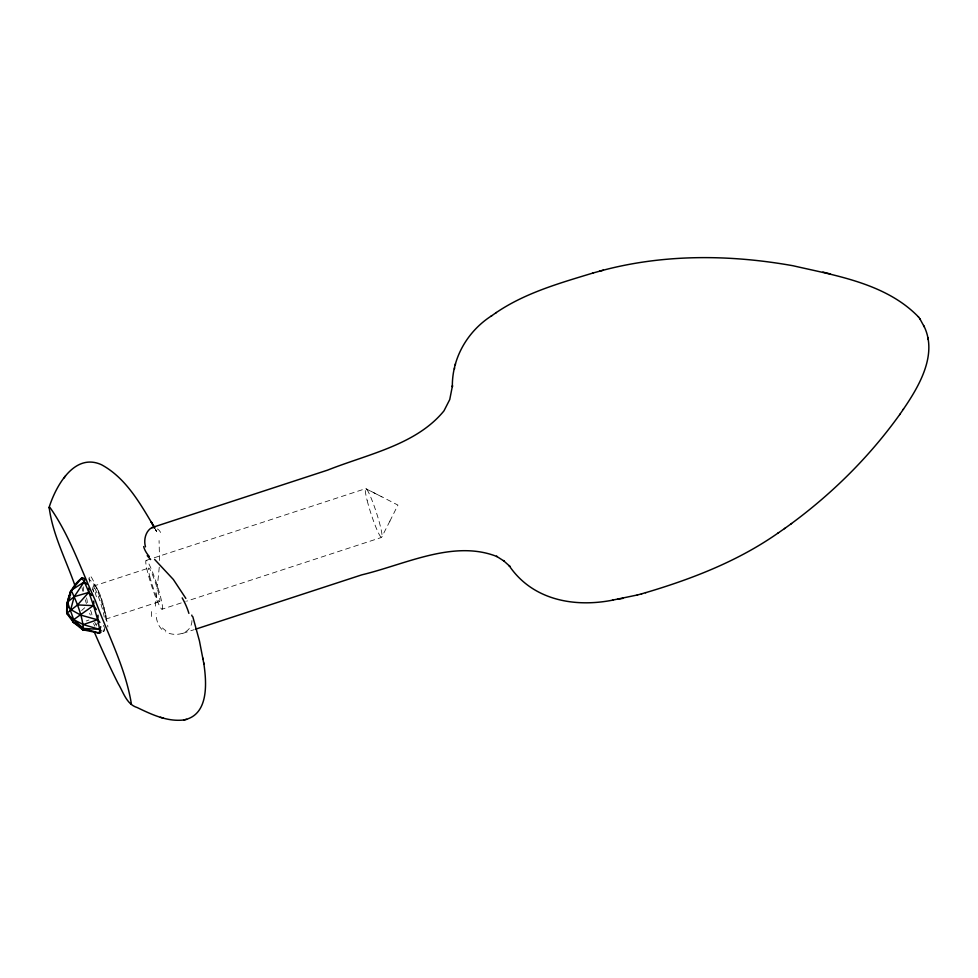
<?xml version="1.0" encoding="UTF-8"?>
<svg xmlns="http://www.w3.org/2000/svg" width="978" height="978" viewBox="0 0 978 978"><rect width="100%" height="100%" fill="white"/><g stroke="black" fill="none" stroke-linecap="round" stroke-linejoin="round"><path stroke-width="0.73" stroke-dasharray="4.89 3.67" d="M159.561 560.48L159.072 540.577M159.255 567.203L155.221 608.316M191.969 620.529C191.761 633.891 175.355 637.497 165.514 631.739M106.431 620.284C103.729 605.785 101.137 588.23 88.448 578.866M104.976 626.971L103.607 631.531M389.941 521.042L381.567 537.423L186.602 601.177M389.855 521.201L397.924 505.088L382.031 496.91M81.59 610.516L84.793 607.705M86.284 620.981L88.937 620.003M146.125 560.431L365.638 488.645L381.872 496.848L366.298 488.878M93.179 586.213L148.742 568.047M105.538 619.208L159.671 601.519M95.844 624.343L98.717 623.402M162.018 609.208A25.672 2.738 71.9 0 0 152.764 572.729A25.672 2.738 71.9 0 0 147.69 572.46A25.672 2.738 71.9 0 0 162.018 609.208L185.16 601.653M182.678 633.414L194.194 629.649M155.416 529.391L156.7 531.665L155.294 529.147M155.368 529.257L156.7 531.665M94.793 626.226A28.729 3.068 71.9 0 1 93.57 623.451M90.294 615.076A28.729 3.068 71.9 0 1 89.621 613.218M86.382 603.56A28.729 3.068 71.9 0 1 85.208 599.71M82.763 590.773A28.729 3.068 71.9 0 1 82.042 587.656M89.805 582.203A28.729 3.068 71.9 0 1 96.272 587.521A28.729 3.068 71.9 0 1 107.898 627.032M93.558 591.922A17.604 1.883 71.9 0 1 96.59 592.081A17.604 1.883 71.9 0 1 104.23 617.106M157.311 528.964A46.663 14.022 -78.5 0 1 161.333 534.171M165.857 630.639A49.267 31.003 -84.9 0 1 162.409 627.937M161.847 629.404A31.162 20.844 -65.7 0 1 156.04 613.658M151.651 616.495A49.267 27.628 -66.4 0 1 151.553 610.211M86.541 597.876A15.562 12.139 -83.4 0 1 87.262 603.805M83.692 586.788A13.802 7.848 -53.6 0 1 82.996 591.666M94.658 622.301A15.587 9.193 24.6 0 1 95.905 624.343A15.587 9.193 24.6 0 1 96.37 625.871M90.477 610.284A13.802 11.577 50.4 0 1 92.03 616.25M104.194 629.343A28.729 3.068 71.9 0 1 102.751 630.92M92.519 588.866A28.729 3.068 71.9 0 1 93.399 591.091M103.668 625.297A28.729 3.068 71.9 0 1 103.925 626.812M96.382 596.8A19.157 2.042 71.9 0 1 94.829 584.502A19.157 2.042 71.9 0 1 102.617 603.157A19.157 2.042 71.9 0 1 106.309 620.553M149.72 576.335A17.604 1.883 71.9 0 0 159.548 601.543A17.604 1.883 71.9 0 0 153.204 576.519A17.604 1.883 71.9 0 0 149.72 576.335M367.202 500.687A25.672 2.738 71.9 0 0 381.53 537.423A25.672 2.738 71.9 0 0 372.276 500.944A25.672 2.738 71.9 0 0 367.202 500.687"/><path stroke-width="1.47" d="M68.032 607.888L67.115 604.734L70.404 591.666L81.357 578.414C70.587 586.873 66.027 600.089 66.748 613.377L73.326 622.301L82.629 629.734L98.9 633.059L83.411 628.451L73.326 622.301L71.687 618.573M491.8 315.686C467.631 331.077 451.922 357.948 452.349 386.823L452.484 385.613L449.746 399.55L443.975 410.858C416.176 444.892 368.107 454.036 327.532 470.149L151.859 527.619C145.49 531.103 143.485 540.259 145.502 546.849M454.391 369.048L454.636 367.911M455.247 364.953L455.503 363.792M84.071 582.02L71.198 590.382L67.445 602.081L66.748 613.377L83.411 628.451L99.377 629.355L83.289 624.575L73.668 619.649L67.445 602.081L74.194 596.702L84.071 582.02A15.587 10.795 -52.8 0 1 86.895 584.098M903.244 409.427C919.283 385.98 938.159 353.963 923.672 325.515M67.115 604.734L70.037 596.861M48.998 507.753C55.55 486.714 74.12 452.203 101.504 464.733C126.443 478.266 140.759 504.501 154.781 528.096M81.504 627.363L82.629 629.734L83.411 628.451C82.079 615.186 76.895 602.387 71.198 590.382M784.405 528.67C828.721 497.105 868.268 458.535 899.931 414.232M899.674 414.611L903.489 409.073M63.741 478.266L65.502 475.944M68.949 614.355L66.748 613.377L77.568 604.905L88.656 592.448A15.587 10.795 -52.8 0 0 88.68 588.169M96.37 609.636A15.562 13.741 38.1 0 0 93.448 605.529L73.668 619.649L73.326 622.301L75.844 622.741M495.675 312.984C525.027 292.862 559.685 283.155 593.328 272.911M645.504 592.717C692.253 578.866 738.378 560.993 778.488 532.753M790.933 523.976L791.569 523.536M491.115 316.163L496.359 312.508M777.84 533.218L785.041 528.218M83.289 624.575L97.421 619.771L80.697 615.089L70.734 609.538L74.194 596.702L88.656 592.448M195.637 629.172L361.86 574.832C405.564 564.355 453.792 539.355 497.044 556.58L496.506 556.274L504.061 561.079L503.413 560.553L509.831 566.335L509.073 565.553C532.387 600.199 574.489 607.815 613.255 600.027M94.206 631.849C101.785 649.27 109.585 666.605 118.142 683.573C123.448 692.192 126.358 704.246 137.25 707.571C151.566 714.466 167.25 721.898 183.607 719.991C209.231 715.138 206.688 682.314 203.705 662.717M641.421 593.89L645.908 592.607M612.436 600.162L637.546 594.942M918.586 317.043C886.276 283.534 836.459 275.759 793.024 265.747C729.136 254.317 662.448 253.913 599.551 271.199M592.925 273.033L603.304 270.197M637.143 595.052L641.825 593.78M183.607 719.991L186.615 719.368M617.644 599.294L623.12 598.316M151.859 527.619L153.338 527.68M130.697 704.038L131.382 703.989C125.624 668.035 107.788 634.416 95.221 600.284C80.868 569.11 69.707 535.467 49.866 507.325L49.181 507.386C52.567 534.599 66.186 560.101 75.086 585.969M82.629 629.734L88.643 629.6M77.568 604.905L93.326 605.639M830.444 273.974L822.889 272.067M160.368 717.265L163.448 718.158M154.597 559.392L173.351 579.489L185.844 598.414M919.895 318.828L924.296 326.909M918.415 316.811L920.041 319.024M154.035 526.849L151.089 521.616L154.597 527.9M192.788 616.653L199.439 640.883L203.901 663.989M928.244 339.598L927.841 337.752M202.996 658.157L203.179 659.368M191.81 615.101L191.932 616.054M70.404 591.666L70.514 595.064M80.917 579.416A28.729 3.068 71.9 0 1 93.24 604.881A28.729 3.068 71.9 0 1 98.191 632.35M149.328 556.543A30.954 18.46 23.7 0 1 143.668 546.58M150.624 559.55A48.374 19.413 35.4 0 1 147.226 555.663M182.189 597.9A48.264 19.303 50.9 0 1 188.888 613.377M88.79 592.252A13.802 12.8 -76 0 1 91.675 595.48M93.68 601.14A13.802 12.8 -76 0 1 93.533 605.688M97.983 615.186A15.562 13.741 38.1 0 1 97.592 619.832M84.242 581.922A13.802 4.34 -41.9 0 0 81.48 578.255A15.562 2.164 -48.4 0 1 82.641 578.438M100.966 632.277A15.562 3.765 10.1 0 1 99.047 633.108M99.536 629.355A15.562 3.765 10.1 0 1 101.162 630.822M100 632.216A13.802 3.117 8.8 0 1 99.12 633.108M100.722 626.617A13.802 9.071 9.3 0 1 99.585 629.441M97.604 619.685A13.802 9.071 9.3 0 1 99.89 622.509"/></g></svg>
